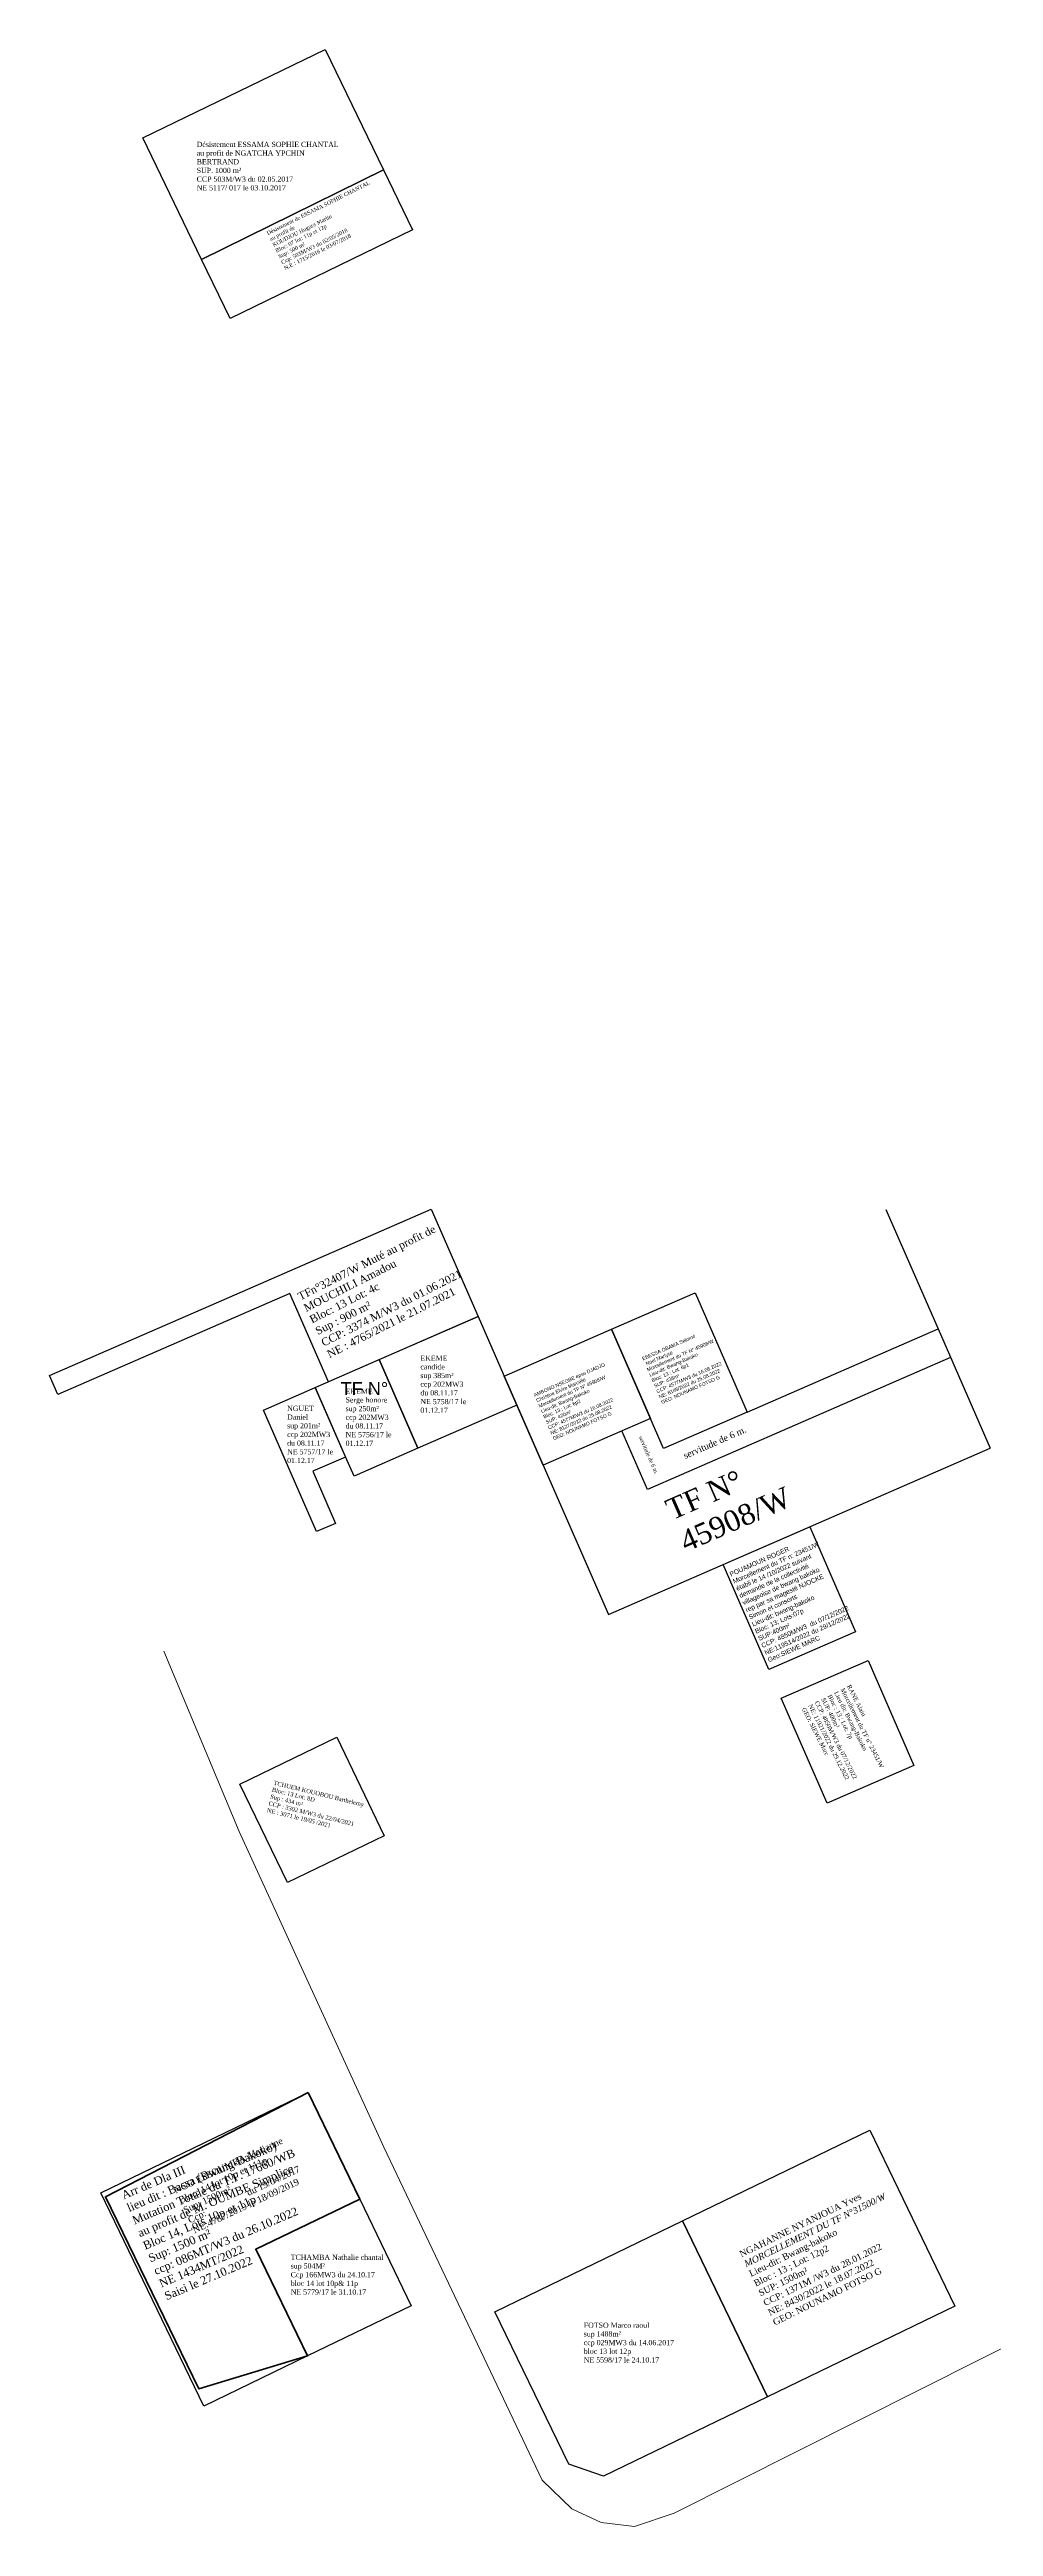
# Model space of a CAD drawing. Header units: millimetres. Extents: x 590121 to 927379, y 438565 to 1441738.
# Drawn here: x 592111.1 to 592292.4, y 440054.2 to 440530 of the extents above; entities that cross this region are included whole.
import ezdxf
from ezdxf.enums import TextEntityAlignment as Align

# ---------------------------------------------------------------- set-up
doc = ezdxf.new("R2010")
doc.units = ezdxf.units.MM
doc.header["$LTSCALE"] = 10
for name, color, linetype, lineweight in [('00_DPP_TF MUTATION TOTALE', 6, 'Continuous', 50), ('00_DPP_TF Mutations Moungo', 6, 'Continuous', 50), ('Roads_others', 24, 'Continuous', 9)]:
    doc.layers.add(name, color=color, linetype=linetype, lineweight=lineweight)
for name, color, linetype in [('Cotation Linéaire', 255, 'Continuous'), ('end maj 26 02 2021', 30, 'Continuous'), ('MAJ AOUT 2021', 7, 'Continuous'), ('MAJ AVRIL 2021', 7, 'Continuous'), ('MAJ JUILLET 2021', 7, 'Continuous')]:
    doc.layers.add(name, color=color, linetype=linetype)
doc.styles.get("Standard").update_dxf_attribs({"font": 'arial.ttf'})
doc.styles.add('Times 1.0', font='times.ttf', dxfattribs={"width": 0.99, "height": 1})
doc.styles.add('Times 3.0', font='times.ttf', dxfattribs={"width": 0.99, "height": 3})

msp = doc.modelspace()

# ---------------------------------------------------------------- linework, layer by layer
for p, q in [((592271.72, 440307.21), (592281.72, 440284.3)), ((592245.06, 440268.3), (592281.72, 440284.3)), ((592281.72, 440284.3), (592291.73, 440261.38)), ((592198.41, 440275.21), (592218.41, 440229.39)), ((592218.41, 440229.39), (592291.73, 440261.38))]:
    msp.add_line(p, q)
at = {"flags": 128}
msp.add_lwpolyline([(592284.12, 440278.8), (592225.91, 440253.4), (592220.98, 440264.67)], dxfattribs=at)
at = {"color": 0, "flags": 128}
msp.add_lwpolyline([(592268.28, 440220.6), (592277.07, 440200.43), (592260.4, 440193.17), (592251.6, 440213.33)], close=True, dxfattribs=at)
at = {"flags": 128}
msp.add_lwpolyline([(592268.64, 440130.34), (592284.97, 440096.59), (592248.96, 440079.17), (592232.63, 440112.93)], close=True, dxfattribs=at)
at = {"layer": '00_DPP_TF MUTATION TOTALE', "flags": 128}
msp.add_lwpolyline([(592160.74, 440137.63), (592170.65, 440117.14), (592150.73, 440107.49), (592160.64, 440087.01), (592139.74, 440080.71), (592121.81, 440117.59)], close=True, dxfattribs=at)
at = {"layer": 'Cotation Linéaire', "color": 6, "lineweight": 30, "flags": 128}
for points in [[(592235.06, 440291.21), (592245.06, 440268.3), (592229.01, 440261.29), (592219, 440284.2)], [(592219, 440284.2), (592226.48, 440267.07), (592205.88, 440258.09), (592198.41, 440275.21)], [(592257.09, 440246.27), (592265.88, 440226.09), (592249.21, 440218.83), (592240.43, 440239)]]:
    msp.add_lwpolyline(points, close=True, dxfattribs=at)
at = {"layer": 'end maj 26 02 2021', "color": 150, "flags": 128}
for points in [[(592164.03, 440530), (592175.21, 440506.89), (592140.24, 440489.67), (592128.97, 440513.03)], [(592164.03, 440530), (592175.21, 440506.89), (592140.24, 440489.67), (592128.97, 440513.03)], [(592193.41, 440286.67), (592200.83, 440269.64), (592181.83, 440261.36), (592174.41, 440278.39)], [(592193.41, 440286.67), (592200.83, 440269.64), (592181.83, 440261.36), (592174.41, 440278.39)], [(592174.41, 440278.39), (592181.84, 440261.36), (592169.56, 440256.01), (592167.95, 440259.67), (592162.07, 440273.01)], [(592174.41, 440278.39), (592181.84, 440261.36), (592169.56, 440256.01), (592167.95, 440259.67), (592162.07, 440273.01)], [(592162.07, 440273.01), (592167.9, 440259.65), (592161.65, 440256.92), (592166.02, 440246.92), (592162.35, 440245.33), (592152.16, 440268.69)], [(592162.07, 440273.01), (592167.9, 440259.65), (592161.65, 440256.92), (592166.02, 440246.92), (592162.35, 440245.33), (592152.16, 440268.69)], [(592170.65, 440117.14), (592180.56, 440096.65), (592160.64, 440087.01), (592150.73, 440107.49)], [(592170.65, 440117.14), (592180.56, 440096.65), (592160.64, 440087.01), (592150.73, 440107.49)], [(592232.63, 440112.93), (592248.97, 440079.17), (592217.45, 440063.92), (592210.79, 440066.24), (592196.63, 440095.5)], [(592232.63, 440112.93), (592248.97, 440079.17), (592217.45, 440063.92), (592210.79, 440066.24), (592196.63, 440095.5)]]:
    msp.add_lwpolyline(points, close=True, dxfattribs=at)
at = {"layer": 'end maj 26 02 2021', "color": 150}
for points in [[(592175.21, 440506.89), (592180.81, 440495.34), (592145.75, 440478.36), (592140.24, 440489.67)], [(592175.21, 440506.89), (592180.81, 440495.34), (592145.75, 440478.36), (592140.24, 440489.67)], [(592160.74, 440137.63), (592170.65, 440117.14), (592150.73, 440107.49), (592160.64, 440087.01), (592140.73, 440077.37), (592120.91, 440118.33)], [(592160.74, 440137.63), (592170.65, 440117.14), (592150.73, 440107.49), (592160.64, 440087.01), (592140.73, 440077.37), (592120.91, 440118.33)]]:
    msp.add_lwpolyline(points, close=True, dxfattribs=at)
at = {"layer": 'MAJ AOUT 2021', "color": 3, "lineweight": -3, "flags": 128}
msp.add_lwpolyline([(592184.4, 440307.29), (592193.41, 440286.67), (592164.65, 440274.13), (592157.25, 440291.09), (592112.67, 440271.64), (592111.08, 440275.3), (592143.15, 440289.29)], close=True, dxfattribs=at)
msp.add_lwpolyline([(592184.4, 440307.29), (592193.41, 440286.67), (592164.65, 440274.13), (592157.25, 440291.09), (592112.67, 440271.64), (592111.08, 440275.3), (592143.15, 440289.29)], close=True, dxfattribs=at)
at = {"layer": 'MAJ AVRIL 2021', "flags": 128}
msp.add_lwpolyline([(592166.24, 440205.84), (592175.38, 440186.93), (592156.78, 440177.94), (592147.63, 440196.84)], close=True, dxfattribs=at)
msp.add_lwpolyline([(592166.24, 440205.84), (592175.38, 440186.93), (592156.78, 440177.94), (592147.63, 440196.84)], close=True, dxfattribs=at)
at = {"layer": 'Roads_others'}
msp.add_lwpolyline([(592659.74, 440270.61), (592516.3, 440201.4), (592467.04, 440176.51), (592412.27, 440149.24), (592302.01, 440092.49), (592231.02, 440056.78), (592223.43, 440054.25), (592217.03, 440054.98), (592211.36, 440057.64), (592205.7, 440063.11), (592175.27, 440127.12), (592147.52, 440187.72), (592133.04, 440222.39)], dxfattribs=at)

# ---------------------------------------------------------------- texts
at = {"attachment_point": 1}
for s, insert, char_height, width, rotation in [('EBESSA OBAMA Salomé\\P Noel Marlyse\\P{\\C1;Morcellement du TF N° 45908/W\\P}Lieu-dit: Bwang-Bakoko  \\PBloc: 13 ;{\\C1; \\C7;Lot: 6p1\\C1;\\P}SUP: 438m²\\PCCP: 4577M/W3 du 16.08.2022\\PNE: 8146/2022 du 25.08.2022\\P{\\C1;GEO: NOUNAMO FOTSO G} ', (592224.79, 440278.81), 0.6841, 23.2213, 23.6833), ('AMBONO NSEGBE epse DJADJO \\PChristine Elvire Marcelle \\P{\\C1;Morcellement du TF N° 45908/W\\P}Lieu-dit: Bwang-Bakoko  \\PBloc: 13 ;{\\C1; \\C7;Lot: 6p2\\C1;\\P}SUP: 420m²\\PCCP: 4577M/W3 du 16.08.2022\\PNE: 8127/2022 du 25.08.2022\\P{\\C1;GEO: NOUNAMO FOTSO G }', (592203.99, 440271.84), 0.6841, 23.2213, 23.6833), ('{\\fTimes New Roman|b0|i0|c186|p18;\\H5.847x;\\C1;TF N° 45908/W}', (592229, 440251.14), 0.6841, 23.2213, 23.6833), ('\\A1;{\\fTimes New Roman|b0|i0|c0|p18;RANE Alain \\P\\C1;Morcellement du TF n° 23451/W\\C256;      \\PLieu dit: Bwang-Bakoko \\PBloc : 13 ; Lot: 7p                                                      SUP: 400m²                                                          CCP: 4850M/W3 du 07/12/2022                              NE: 11921/2022 du 29.12.2022                             \\C3;GEO: SIEWE Marc}', (592264.95, 440216.02), 0.83107, 26.3428, 296.7053), ('\\A1;{\\fTimes New Roman|b0|i0|c0|p18;NGAHANNE NYANJOUA Yves\\P\\fTimes New Roman|b0|i1|c0|p18;\\C1;MORCELLEMENT DU TF N°31500/W\\fTimes New Roman|b0|i0|c0|p18;\\C0;\\PLieu-dit: Bwang-bakoko\\PBloc : 13 ; Lot: 12p2\\PSUP: 1500m²\\PCCP: 1371M /W3 du 28.01.2022\\PNE: 8430/2022 le 18.07.2022\\PGEO: NOUNAMO FOTSO G}', (592243.42, 440107.04), 1.25, 54.4497, 26.0536)]:
    msp.add_mtext(s, dxfattribs=dict(at, insert=insert, char_height=char_height, width=width, rotation=rotation))
at = {"layer": '00_DPP_TF Mutations Moungo', "insert": (592124.72, 440118.51), "char_height": 1.57841, "width": 35.1984, "attachment_point": 1, "rotation": 23.0301, "style": 'Times 1.0'}
msp.add_mtext('{\\fTimes New Roman|b0|i0|c186|p18;Arr de Dla III\\Plieu dit : Bassa (Bwang-Bakoko)\\PMutation Totale du T.F. }17660{\\fTimes New Roman|b0|i0|c186|p18;/W}B{\\fTimes New Roman|b0|i0|c186|p18;\\Pau profit de M}. OUMBE Simplice \\P{\\fTimes New Roman|b0|i0|c186|p18;Bloc }14{\\fTimes New Roman|b0|i0|c186|p18;, Lot}s{\\fTimes New Roman|b0|i0|c186|p18; }10p et 11p\\P{\\fTimes New Roman|b0|i0|c186|p18;Sup: }1500{\\fTimes New Roman|b0|i0|c186|p18; m²\\Pccp: }086{\\fTimes New Roman|b0|i0|c186|p18;M}T{\\fTimes New Roman|b0|i0|c186|p18;/W3 du }26.10{\\fTimes New Roman|b0|i0|c186|p18;.2022\\PNE 1}434{\\fTimes New Roman|b0|i0|c186|p18;MT/2022\\PSaisi le }27{\\fTimes New Roman|b0|i0|c186|p18;.}10.{\\fTimes New Roman|b0|i0|c186|p18;2022}', dxfattribs=at)
at = {"layer": 'Cotation Linéaire', "color": 6, "lineweight": 30, "style": 'Times 3.0', "width": 0.99}
msp.add_text('servitude de 6 m.', height=0.756, rotation=293.6001, dxfattribs=at).set_placement((592225.8, 440259.88), align=Align.CENTER)
msp.add_text('servitude de 6 m.', height=1.26, rotation=23.5726, dxfattribs=at).set_placement((592238.6, 440263.03), align=Align.TOP_CENTER)
at = {"layer": 'end maj 26 02 2021', "color": 150, "linetype": 'ByBlock', "lineweight": -3, "ltscale": 0.0014, "char_height": 1, "attachment_point": 1, "style": 'Times 1.0'}
for s, insert, width in [('{\\C1;Désistement ESSAMA SOPHIE CHANTAL au profit de\\C256; NGATCHA YPCHIN BERTRAND\\PSUP. 1000 m²\\PCCP 503M/W3 du 02.05.2017\\PNE 5117/ 017 le 03.10.2017}', (592139.34, 440512.28), 27.4828), ('{\\C1;Désistement ESSAMA SOPHIE CHANTAL au profit de\\C256; NGATCHA YPCHIN BERTRAND\\PSUP. 1000 m²\\PCCP 503M/W3 du 02.05.2017\\PNE 5117/ 017 le 03.10.2017}', (592139.34, 440512.28), 27.4828), ('{\\fTimes New Roman|b0|i0|c186|p18;EKEME }candide\\P{\\fTimes New Roman|b0|i0|c186|p18;sup }385{\\fTimes New Roman|b0|i0|c186|p18;m²\\Pccp 202MW3 du 08.11.17\\PNE 575}8{\\fTimes New Roman|b0|i0|c186|p18;/17 le 01.12.17}', (592182.3, 440279.15), 8.7388), ('{\\fTimes New Roman|b0|i0|c186|p18;EKEME }candide\\P{\\fTimes New Roman|b0|i0|c186|p18;sup }385{\\fTimes New Roman|b0|i0|c186|p18;m²\\Pccp 202MW3 du 08.11.17\\PNE 575}8{\\fTimes New Roman|b0|i0|c186|p18;/17 le 01.12.17}', (592182.3, 440279.15), 8.7388), ('EKEME Serge honore\\Psup 250m²\\Pccp 202MW3 du 08.11.17\\PNE 5756/17 le 01.12.17', (592167.94, 440272.8), 8.7388), ('EKEME Serge honore\\Psup 250m²\\Pccp 202MW3 du 08.11.17\\PNE 5756/17 le 01.12.17', (592167.94, 440272.8), 8.7388), ('NGUET Daniel\\P{\\fTimes New Roman|b0|i0|c186|p18;sup 2}01{\\fTimes New Roman|b0|i0|c186|p18;m²\\Pccp 202MW3 du 08.11.17\\PNE 575}7{\\fTimes New Roman|b0|i0|c186|p18;/17 le 01.12.17}', (592156.71, 440269.5), 8.7388), ('NGUET Daniel\\P{\\fTimes New Roman|b0|i0|c186|p18;sup 2}01{\\fTimes New Roman|b0|i0|c186|p18;m²\\Pccp 202MW3 du 08.11.17\\PNE 575}7{\\fTimes New Roman|b0|i0|c186|p18;/17 le 01.12.17}', (592156.71, 440269.5), 8.7388), ('TCHAMBA Nathalie chantal\\Psup 504M²\\PCcp 166MW3 du 24.10.17\\Pbloc 14 lot 10p& 11p\\PNE 5779/17 le 31.10.17', (592157.4, 440106.45), 51.415), ('TCHAMBA Nathalie chantal\\Psup 504M²\\PCcp 166MW3 du 24.10.17\\Pbloc 14 lot 10p& 11p\\PNE 5779/17 le 31.10.17', (592157.4, 440106.45), 51.415), ('FOTSO Marco raoul\\Psup 1488m²\\Pccp 029MW3 du 14.06.2017\\Pbloc 13 lot 12p\\PNE 5598/17 le 24.10.17', (592213.68, 440093.4), 25.4924), ('FOTSO Marco raoul\\Psup 1488m²\\Pccp 029MW3 du 14.06.2017\\Pbloc 13 lot 12p\\PNE 5598/17 le 24.10.17', (592213.68, 440093.4), 25.4924)]:
    msp.add_mtext(s, dxfattribs=dict(at, insert=insert, width=width))
at = {"layer": 'end maj 26 02 2021', "attachment_point": 1}
for s, width, heights, insert, char_height, rotation in [('{\\fTimes New Roman|b0|i0|c0|p18;\\C1;Désistement de ESSAMA SOPHIE CHANTAL\\Pau profit de\\C256;\\PKOUDJOU Hugues Marlin\\PBloc: 07 lot: 11p et 12p\\PSup: 500 m²\\PCcp: 503M/W3 du 02/05/2018\\PN.E : 1715/2018 le 03/07/2018}', 126.9745, [49.26], (592152.67, 440495), 0.75, 26.4976), ('{\\fTimes New Roman|b0|i0|c0|p18;\\C1;Désistement de ESSAMA SOPHIE CHANTAL\\Pau profit de\\C256;\\PKOUDJOU Hugues Marlin\\PBloc: 07 lot: 11p et 12p\\PSup: 500 m²\\PCcp: 503M/W3 du 02/05/2018\\PN.E : 1715/2018 le 03/07/2018}', 126.9745, [49.26], (592152.67, 440495), 0.75, 26.4976), ('{\\fTimes New Roman|b0|i0|c0|p18;NGO ESSOUMBA Marianne\\PBloc: 14 lot 10p et 111p\\PSup: 1500m²\\PCcp: 848M/W3 du 19/04/2017\\PNE:4787/2019 le 18/09/2019}', 101.0846, [26.26], (592134.8, 440119.32), 1.2675, 25.1441), ('{\\fTimes New Roman|b0|i0|c0|p18;NGO ESSOUMBA Marianne\\PBloc: 14 lot 10p et 111p\\PSup: 1500m²\\PCcp: 848M/W3 du 19/04/2017\\PNE:4787/2019 le 18/09/2019}', 101.0846, [26.26], (592134.8, 440119.32), 1.2675, 25.1441)]:
    msp.add_mtext_dynamic_manual_height_columns(s, width=width, gutter_width=12.5, heights=heights, dxfattribs=dict(at, insert=insert, char_height=char_height, rotation=rotation))
at = {"layer": 'end maj 26 02 2021', "color": 1, "insert": (592166.97, 440274.05), "char_height": 2.5, "width": 30.1498, "attachment_point": 1}
msp.add_mtext('TF N° 31216/W', dxfattribs=at)
msp.add_mtext('TF N° 31216/W', dxfattribs=at)
at = {"layer": 'end maj 26 02 2021', "color": 1, "linetype": 'ByBlock', "insert": (592241.59, 440237.51), "char_height": 0.9, "width": 18.0709, "attachment_point": 1, "rotation": 23.8823}
msp.add_mtext('\\A1;{\\C7;POUAMOUN ROGER\\C3;\\P}Morcellement du TF n: 23451/W\\Pétabli le 14 /10/2022 suivant demande de la collectivité villageoise de bwang bakoko rep par sa magesté NJOCKE Simon et consorts \\P{\\C7;Lieu-dit: bwang-bakoko\\PBloc: 13; Lots:07p\\PSUP:400m²\\PCCP: 4850M/W3  du 07/12/2022\\PNE:119514/2022 du 29/12/2022\\P}Geo:SIEWE MARC', dxfattribs=at)
at = {"layer": 'MAJ AVRIL 2021', "insert": (592154.23, 440197.52), "char_height": 0.8133, "attachment_point": 1, "rotation": 346.2519}
msp.add_mtext('\\A1;{\\fGeorgia|b0|i0|c0|p18;TCHUEM KOUOBOU Barthelemy\\PBloc: 13 Lot: 8D \\PSup : 434 m²\\PCCP : 3302 M/W3 du 22/04/2021\\PNE : 3071 le 19/05 /2021}', dxfattribs=at)
msp.add_mtext('\\A1;{\\fGeorgia|b0|i0|c0|p18;TCHUEM KOUOBOU Barthelemy\\PBloc: 13 Lot: 8D \\PSup : 434 m²\\PCCP : 3302 M/W3 du 22/04/2021\\PNE : 3071 le 19/05 /2021}', dxfattribs=at)
at = {"layer": 'MAJ JUILLET 2021', "insert": (592158.58, 440291.06), "char_height": 1.4159, "attachment_point": 1, "rotation": 26.8066}
msp.add_mtext('{\\fTimes New Roman|b0|i0|c0|p18;\\H1.053x;\\C1;TFn°32407/W Muté au profit de\\C256; \\PMOUCHILI Amadou  \\PBloc: 13 Lot: 4c\\PSup : 900 m²\\PCCP: 3374 M/W3 du 01.06.2021\\PNE : 4765/2021 le 21.07.2021}', dxfattribs=at)
msp.add_mtext('{\\fTimes New Roman|b0|i0|c0|p18;\\H1.053x;\\C1;TFn°32407/W Muté au profit de\\C256; \\PMOUCHILI Amadou  \\PBloc: 13 Lot: 4c\\PSup : 900 m²\\PCCP: 3374 M/W3 du 01.06.2021\\PNE : 4765/2021 le 21.07.2021}', dxfattribs=at)

doc.saveas('drawing.dxf')
